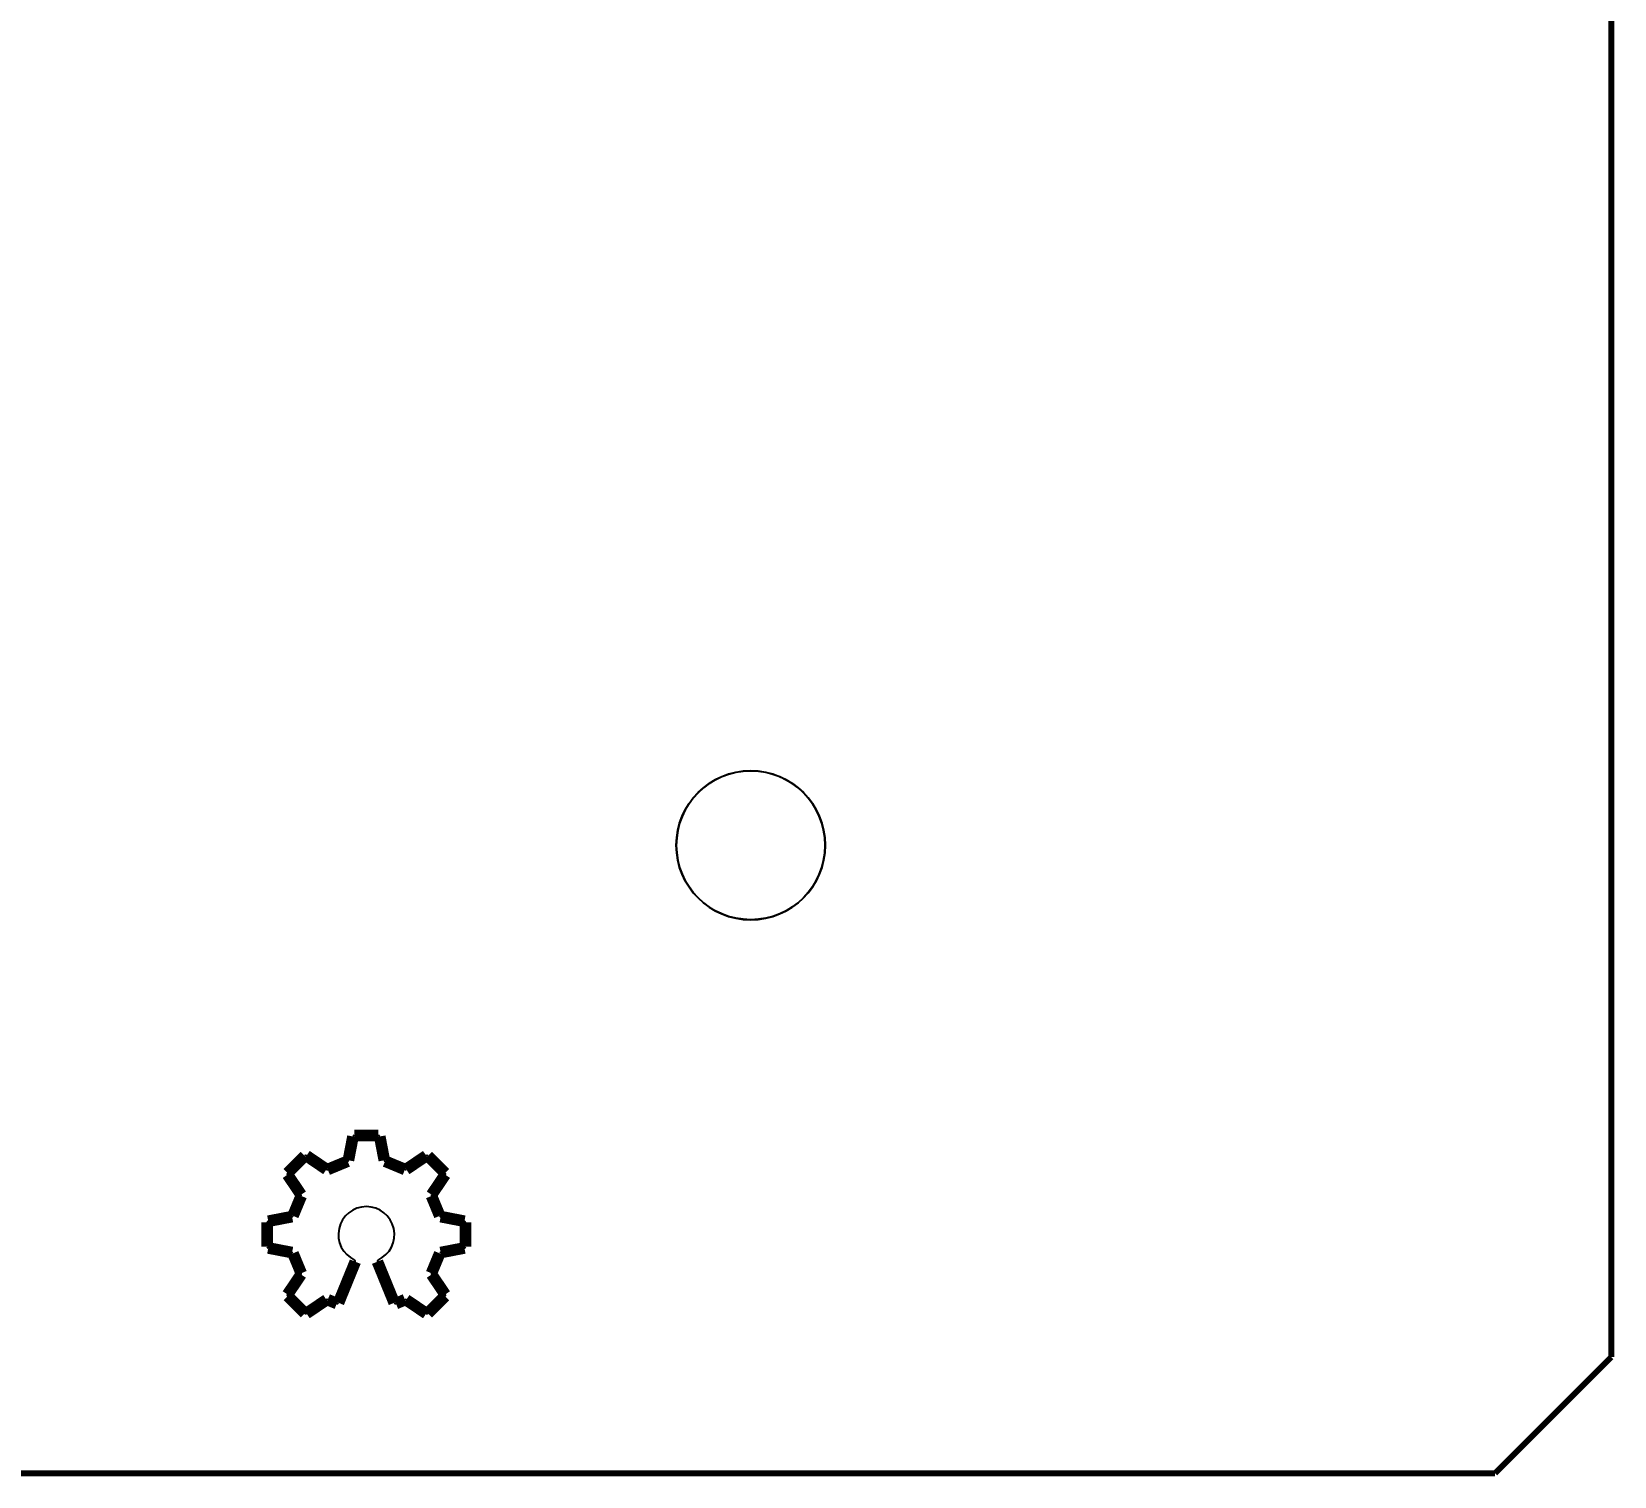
# Model space of a CAD drawing. Header units: millimetres. Extents: x 10 to 280, y -170 to -30.
# Drawn here: x 212.1 to 280.1, y -170.1 to -108 of the extents above; entities that cross this region are included whole.
import ezdxf

# ---------------------------------------------------------------- set-up
doc = ezdxf.new("R2010")
doc.units = ezdxf.units.MM
for name, color, linetype, true_color in [('BoardOutline', 7, 'Continuous', 0xff00ff), ('BottomSilkLayer', 7, 'Continuous', 0x808000), ('BottomSolderMaskLayer', 7, 'Continuous', 0xaa00ff), ('Hole', 7, 'Continuous', 0x222222), ('Multi-Layer', 7, 'Continuous', 0xc0c0c0), ('TopSilkLayer', 7, 'Continuous', 0xffff00), ('TopSolderMaskLayer', 7, 'Continuous', 0x800080)]:
    doc.layers.add(name, color=color, linetype=linetype, true_color=true_color)

msp = doc.modelspace()

# ---------------------------------------------------------------- linework, layer by layer
at = {"layer": 'BoardOutline', "const_width": 0.254}
for points in [[(280, -35), (280, -165)], [(275, -170), (280, -165)], [(15, -170), (275, -170)]]:
    msp.add_lwpolyline(points, dxfattribs=at)
at = {"layer": 'BottomSilkLayer'}
msp.add_arc((243, -143.004), 3.2, 0.07049, 359.92951, dxfattribs=at)
at = {"layer": 'BottomSolderMaskLayer'}
msp.add_arc((243, -143.004), 3.2, 0.07049, 359.92951, dxfattribs=at)
at = {"layer": 'Hole'}
msp.add_circle((243, -143), 3.2, dxfattribs=at)
at = {"layer": 'Multi-Layer'}
msp.add_circle((243, -143), 3.2, dxfattribs=at)
at = {"layer": 'TopSilkLayer', "const_width": 0.5}
for points in [[(225.703, -156.541), (225.901, -155.519)], [(225.955, -155.474), (226.997, -155.474)], [(227.051, -155.519), (227.248, -156.541)], [(223.094, -157.091), (223.83, -156.354)], [(223.9, -156.347), (224.762, -156.931)], [(224.814, -156.936), (225.671, -156.581)], [(227.281, -156.581), (228.137, -156.936)], [(228.189, -156.931), (229.051, -156.347)], [(229.121, -156.354), (229.857, -157.091)], [(223.67, -158.022), (223.087, -157.16)], [(229.864, -157.16), (229.281, -158.022)], [(223.321, -158.93), (223.676, -158.074)], [(229.275, -158.074), (229.63, -158.93)], [(222.214, -160.257), (222.214, -159.215)], [(222.259, -159.161), (223.281, -158.963)], [(229.67, -158.963), (230.692, -159.161)], [(230.737, -159.215), (230.737, -160.257)], [(223.281, -160.508), (222.259, -160.31)], [(223.676, -161.397), (223.321, -160.541)], [(229.63, -160.541), (229.275, -161.397)], [(230.692, -160.31), (229.67, -160.508)], [(223.087, -162.311), (223.67, -161.449)], [(226, -160.9), (225.278, -162.668)], [(227.673, -162.668), (226.951, -160.9)], [(229.281, -161.449), (229.864, -162.311)], [(223.83, -163.117), (223.094, -162.381)], [(224.762, -162.541), (223.9, -163.124)], [(225.206, -162.698), (224.814, -162.535)], [(228.137, -162.535), (227.745, -162.698)], [(229.051, -163.124), (228.189, -162.541)], [(229.857, -162.381), (229.121, -163.117)]]:
    msp.add_lwpolyline(points, dxfattribs=at)
at = {"layer": 'TopSilkLayer'}
for centre, radius, start, end in [((225.955, -155.529), 0.055, 90, 169.06177), ((226.996, -155.529), 0.055, 10.93823, 90), ((223.869, -156.393), 0.055, 55.93718, 135.00849), ((229.082, -156.393), 0.055, 44.99151, 124.06282), ((223.133, -157.13), 0.055, 134.97642, 214.08187), ((224.793, -156.885), 0.055, 235.9188, 292.51009), ((225.649, -156.53), 0.055, 292.51457, 349.11087), ((227.302, -156.53), 0.055, 190.92763, 247.53342), ((228.158, -156.885), 0.055, 247.48991, 304.0812), ((229.818, -157.13), 0.055, 325.93716, 45.04589), ((223.625, -158.053), 0.055, 337.50767, 34.06907), ((226.476, -159.736), 1.204, 90, 167.64211), ((226.476, -159.736), 1.204, 12.35789, 90), ((229.326, -158.053), 0.055, 145.90164, 202.46608), ((222.269, -159.215), 0.055, 100.91129, 180.00418), ((223.27, -158.909), 0.055, 280.90338, 337.47119), ((229.681, -158.909), 0.055, 202.52881, 259.09662), ((230.682, -159.215), 0.055, 359.99582, 79.08871), ((226.476, -159.736), 1.204, 167.6422, 245.28439), ((226.476, -159.736), 1.204, 294.7144, 12.35728), ((222.269, -160.256), 0.055, 179.99582, 259.08871), ((223.27, -160.562), 0.055, 22.52881, 79.09662), ((229.681, -160.562), 0.055, 100.90338, 157.47119), ((230.682, -160.256), 0.055, 280.91129, 0.00418), ((225.949, -160.879), 0.055, 337.79079, 65.26494), ((227.002, -160.879), 0.055, 114.73506, 202.20921), ((223.625, -161.418), 0.055, 325.91669, 22.50657), ((229.326, -161.418), 0.055, 157.53392, 214.09836), ((223.133, -162.342), 0.055, 145.9344, 225.01523), ((224.793, -162.586), 0.055, 67.51615, 124.11047), ((228.158, -162.586), 0.055, 55.88953, 112.48385), ((229.818, -162.342), 0.055, 314.96244, 34.04655), ((223.869, -163.078), 0.055, 224.99151, 304.06282), ((225.227, -162.647), 0.055, 247.49421, 292.64361), ((225.227, -162.647), 0.055, 292.66706, 337.82015), ((227.724, -162.647), 0.055, 202.17985, 247.33294), ((227.724, -162.647), 0.055, 247.35639, 292.50579), ((229.082, -163.078), 0.055, 235.93718, 315.00849)]:
    msp.add_arc(centre, radius, start, end, dxfattribs=at)
at = {"layer": 'TopSolderMaskLayer'}
msp.add_arc((243, -143.004), 3.2, 0.07049, 359.92951, dxfattribs=at)

doc.saveas('drawing.dxf')
